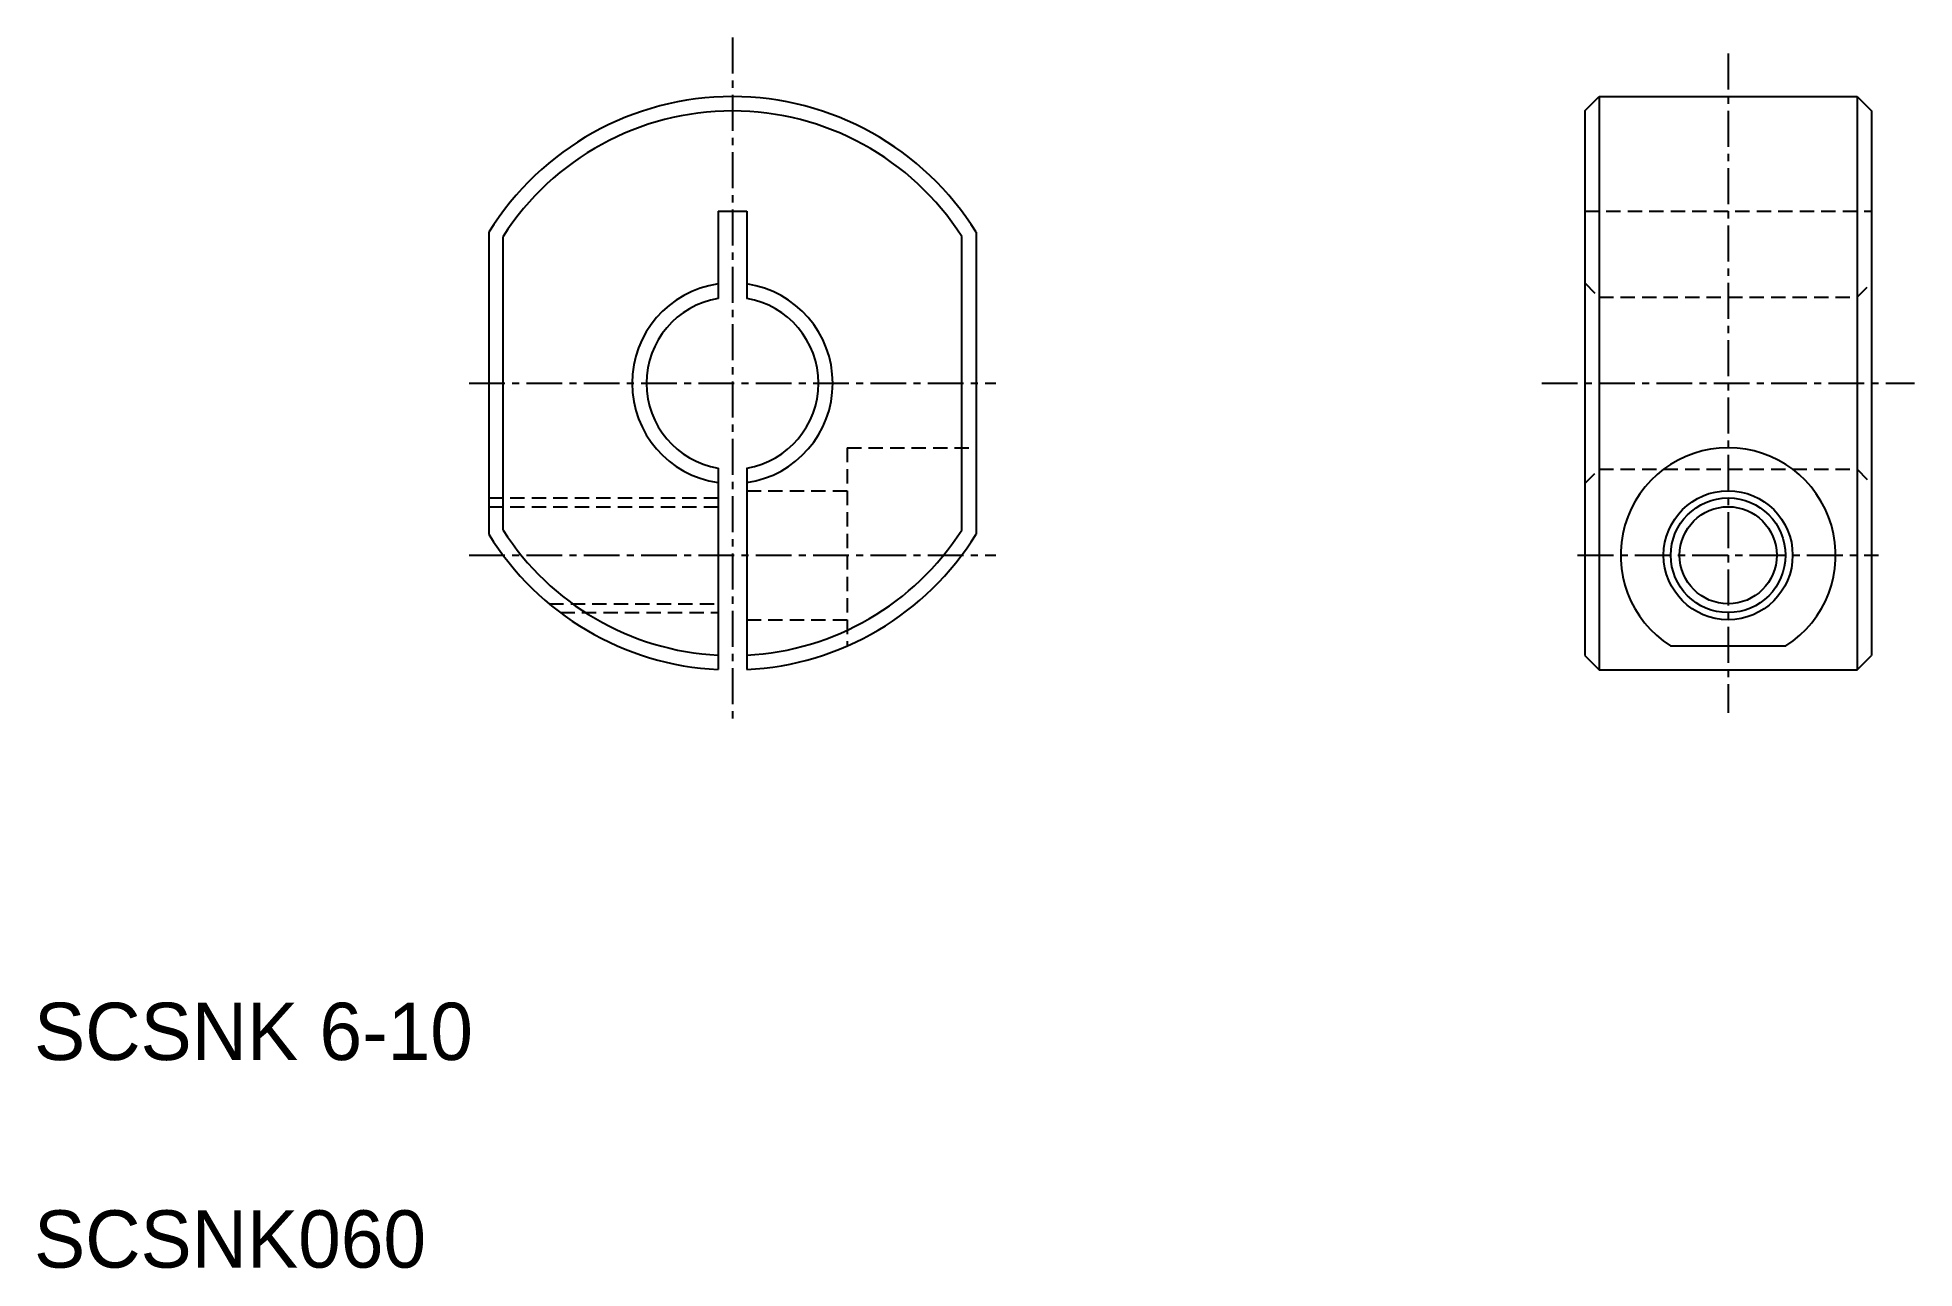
# Model space of a CAD drawing. Extents: x 34.8 to 100.2, y 63.4 to 106.4.
import ezdxf

# ---------------------------------------------------------------- set-up
doc = ezdxf.new("R2010")
doc.units = 0
doc.linetypes.add('CENTER', pattern=[2, 1.25, -0.25, 0.25, -0.25])
doc.linetypes.add('DASHED', pattern=[0.75, 0.5, -0.25])
doc.layers.get('0').update_dxf_attribs({"linetype": 'CONTINUOUS'})
doc.layers.add('CENTER', color=1, linetype='CENTER')

msp = doc.modelspace()

# ---------------------------------------------------------------- linework, layer by layer
at = {"color": 7, "linetype": 'CONTINUOUS'}
for p, q in [((88.745, 103.828), (89.245, 104.328)), ((89.245, 104.328), (98.245, 104.328)), ((89.245, 104.328), (89.245, 84.328)), ((98.245, 104.328), (98.745, 103.828)), ((98.245, 104.328), (98.245, 84.328)), ((88.745, 103.828), (88.745, 84.828)), ((98.745, 103.828), (98.745, 84.828)), ((58.508, 100.328), (59.508, 100.328)), ((58.508, 100.328), (58.508, 97.286)), ((59.508, 100.328), (59.508, 97.286)), ((50.508, 99.596), (50.508, 89.06)), ((67.508, 99.596), (67.508, 89.06)), ((51.008, 89.204), (51.008, 99.451)), ((67.008, 89.204), (67.008, 99.451)), ((58.508, 91.37), (58.508, 84.34)), ((59.508, 91.37), (59.508, 84.34)), ((91.734, 85.163), (95.756, 85.163)), ((88.745, 84.828), (89.245, 84.328)), ((98.245, 84.328), (98.745, 84.828)), ((89.245, 84.328), (98.245, 84.328))]:
    msp.add_line(p, q, dxfattribs=at)
at = {"color": 3, "linetype": 'DASHED'}
for p, q in [((88.745, 100.328), (98.745, 100.328)), ((88.745, 97.828), (89.245, 97.328)), ((98.245, 97.328), (98.745, 97.828)), ((89.245, 97.328), (98.245, 97.328)), ((89.245, 97.328), (89.245, 91.328)), ((98.245, 97.328), (98.245, 91.328)), ((63.008, 92.078), (67.508, 92.078)), ((63.008, 92.078), (63.008, 85.163)), ((88.745, 90.828), (89.245, 91.328)), ((89.245, 91.328), (98.245, 91.328)), ((98.245, 91.328), (98.745, 90.828)), ((59.508, 90.578), (63.008, 90.578)), ((50.508, 90.328), (58.508, 90.328)), ((50.508, 90.021), (58.508, 90.021)), ((52.62, 86.634), (58.508, 86.634)), ((53.008, 86.328), (58.508, 86.328)), ((59.508, 86.078), (63.008, 86.078))]:
    msp.add_line(p, q, dxfattribs=at)
at = {"color": 7, "linetype": 'CONTINUOUS'}
for radius in [2.25, 1.694]:
    msp.add_circle((93.745, 88.328), radius, dxfattribs=at)
at = {"color": 3, "linetype": 'CONTINUOUS'}
msp.add_circle((93.745, 88.328), 2, dxfattribs=at)
at = {"color": 7, "linetype": 'CONTINUOUS'}
for centre, radius, start, end in [((59.008, 94.328), 10, 31.78833, 148.21167), ((59.008, 94.328), 9.5, 32.6369, 147.3631), ((59.008, 94.328), 3.5, 98.21321, 261.78679), ((59.008, 94.328), 3.5, 278.21321, 81.78679), ((59.008, 94.328), 3, 99.59407, 260.40593), ((59.008, 94.328), 3, 279.59407, 80.40593), ((93.745, 88.328), 3.75, 302.43074, 237.56926), ((59.008, 94.328), 10, 211.78833, 267.13402), ((59.008, 94.328), 9.5, 212.6369, 266.98304), ((59.008, 94.328), 9.5, 273.01696, 327.3631), ((59.008, 94.328), 10, 272.86598, 328.21167)]:
    msp.add_arc(centre, radius, start, end, dxfattribs=at)
at = {"layer": 'CENTER', "color": 1, "linetype": 'CENTER'}
for p, q in [((59.008, 106.388), (59.008, 82.59)), ((93.745, 105.828), (93.745, 82.828)), ((49.823, 94.328), (68.193, 94.328)), ((87.245, 94.328), (100.245, 94.328)), ((49.823, 88.328), (68.193, 88.328)), ((88.495, 88.328), (98.995, 88.328))]:
    msp.add_line(p, q, dxfattribs=at)

# ---------------------------------------------------------------- texts
at = {"color": 7, "linetype": 'CONTINUOUS'}
for s, p in [('SCSNK 6-10', (34.645, 70.719)), ('SCSNK060', (34.645, 63.476))]:
    msp.add_text(s, height=2, dxfattribs=at).set_placement(p)

doc.saveas('drawing.dxf')
